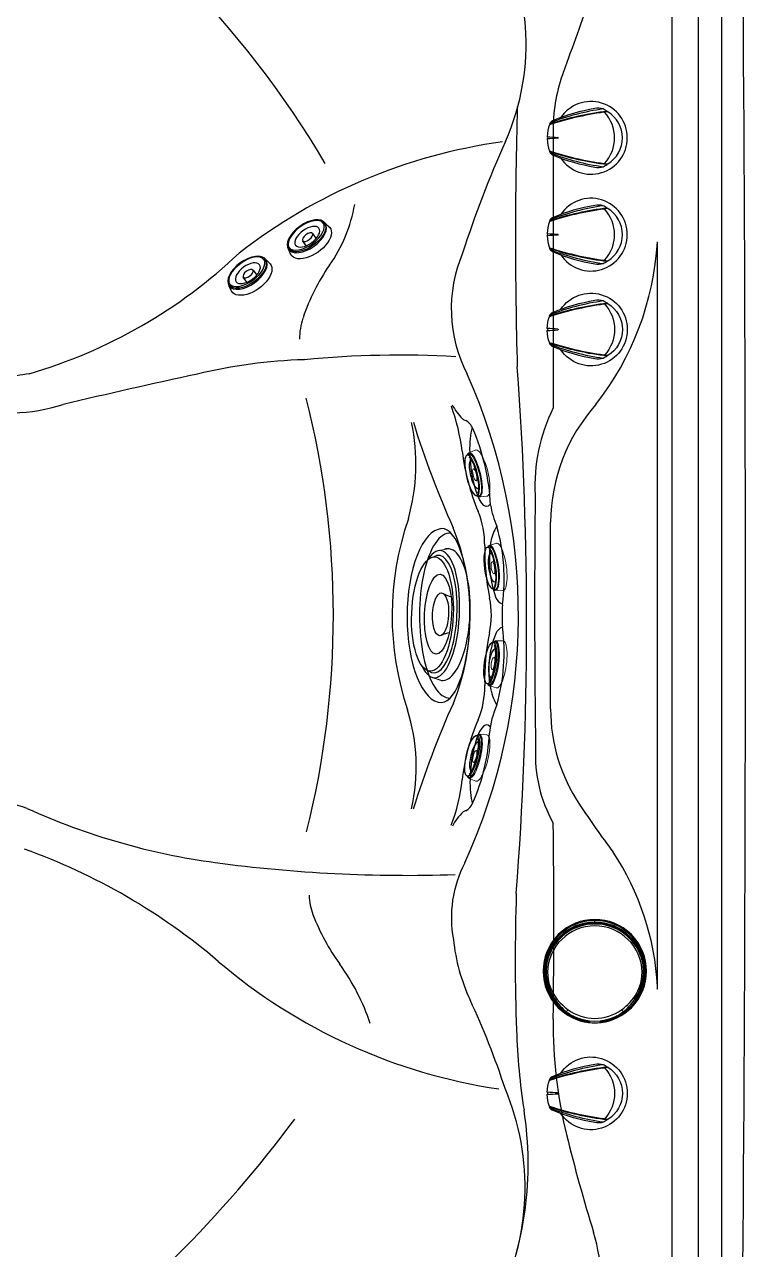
# Model space of a CAD drawing. Extents: x 400 to 500, y 484 to 637.
# Drawn here: x 472.96 to 500.21, y 527.01 to 573.32 of the extents above; entities that cross this region are included whole.
import ezdxf

# ---------------------------------------------------------------- set-up
doc = ezdxf.new("R2010")
doc.units = 0
doc.header["$MEASUREMENT"] = 0
doc.layers.add('1', color=4, linetype='Continuous')
doc.layers.add('BDIM_CYAN', color=4, linetype='Continuous')

# ---------------------------------------------------------------- blocks, each defined once
blk = doc.blocks.new('2014AV')
at = {"layer": '1', "color": 4, "linetype": 'Continuous'}
for p, q in [((0.59, 1.004), (0.59, 0.984)), ((-1.575, 0.526), (-1.575, 0.501)), ((-1.575, -0.526), (-1.575, -0.501)), ((0.59, -1.004), (0.59, -0.984))]:
    blk.add_line(p, q, dxfattribs=at)
at = {"layer": '1', "color": 3, "linetype": 'Continuous'}
for centre, radius, start, end in [((1.863, -9.907), 10.984, 96.6541, 108.31), ((1.993, -10.4), 11.47, 96.9096, 108.1923), ((1.812, -8.247), 9.441, 98.3836, 110.9675), ((-0.553, 0), 1.42, 316.9149, 43.0851), ((1.993, 10.4), 11.47, 251.8075, 263.0906), ((1.863, 9.907), 10.984, 251.69, 263.3459), ((1.812, 8.247), 9.441, 249.0325, 261.6164)]:
    blk.add_arc(centre, radius, start, end, dxfattribs=at)
at = {"layer": '1', "color": 4, "linetype": 'Continuous'}
for centre, radius, start, end in [((1.395, -6.282), 7.499, 99.8076, 112.3308), ((-0.026, 0), 1.375, 213.7428, 146.1868), ((0.245, 0.369), 0.749, 74.9364, 99.8197), ((-0.057, 0.071), 1.135, 55.2054, 64.0447), ((0, 0), 1.161, 301.8524, 58.1476), ((-0.289, 0), 1.391, 159.0842, 178.2857), ((-1.092, 0.334), 0.53, 153.9073, 159.3255), ((-1.341, 0.387), 0.29, 113.0683, 141.3707), ((-0.289, 0), 1.391, 181.7148, 200.9164), ((-1.092, -0.334), 0.53, 200.6745, 206.0927), ((-1.341, -0.387), 0.29, 218.6293, 246.9317), ((1.395, 6.282), 7.499, 247.6692, 260.1924), ((0.245, -0.369), 0.749, 260.1803, 285.0636), ((-0.057, -0.071), 1.135, 295.9553, 304.7946)]:
    blk.add_arc(centre, radius, start, end, dxfattribs=at)
at = {"layer": '1', "color": 2, "linetype": 'Continuous'}
for centre, radius, start, end in [((-1.716, 0), 0.0554, 311.3619, 48.6386), ((15.926, 321.236), 321.68, 266.86338, 266.93396), ((-1.28, 0), 0.0163, 273.066, 86.934), ((16.137, -325.179), 325.628, 93.06604, 93.13577)]:
    blk.add_arc(centre, radius, start, end, dxfattribs=at)
blk = doc.blocks.new('2014JS2')
at = {"layer": '1', "color": 4, "linetype": 'Continuous', "lineweight": 15}
for p, q in [((-2.331, 1.3), (-2.416, 0.934)), ((2.567, 0.934), (2.482, 1.3))]:
    blk.add_line(p, q, dxfattribs=at)
at = {"layer": '1', "color": 4, "linetype": 'Continuous'}
for centre, radius, start, end in [((-1.335, 0.648), 0.73, 8.2146, 30.4572), ((1.622, 0.603), 0.871, 151.5284, 170.3889)]:
    blk.add_arc(centre, radius, start, end, dxfattribs=at)
at = {"layer": '1', "color": 3, "linetype": 'Continuous'}
for centre, major_axis, ratio in [((0.073, 1.419), (-2.159, -0.019), 0.363798), ((0.076, 1.207), (-1.51, 0.005), 0.339788)]:
    blk.add_ellipse(centre, major_axis=major_axis, ratio=ratio, dxfattribs=at)
at = {"layer": '1', "color": 4, "linetype": 'Continuous'}
for centre, major_axis, ratio, start_param, end_param in [((0.075, 1.242), (-2.404, -0.002), 0.35119, 5.678823, 9.981284), ((0.075, 0.934), (-2.492, 0), 0.375367, 6.108581, 9.599382)]:
    blk.add_ellipse(centre, major_axis=major_axis, ratio=ratio, start_param=start_param, end_param=end_param, dxfattribs=at)
at = {"layer": '1', "color": 3, "linetype": 'Continuous'}
blk.add_ellipse((0.075, 1.274), major_axis=(-2.225, -0.006), ratio=0.35191, start_param=6.032094, end_param=9.675053, dxfattribs=at)
at = {"layer": '1', "color": 4, "linetype": 'Continuous'}
blk.add_ellipse((0.075, 1.111), major_axis=(-0.812, -0.002), ratio=0.373446, dxfattribs=at)
blk = doc.blocks.new('2014M1')
at = {"layer": '1', "color": 4, "linetype": 'Continuous', "lineweight": 15}
for p, q in [((-0.901, -0.243), (-0.857, -0.521)), ((-0.231, -0.44), (-0.23, -0.505)), ((0.23, -0.505), (0.231, -0.44)), ((0.857, -0.521), (0.901, -0.243))]:
    blk.add_line(p, q, dxfattribs=at)
at = {"layer": '1', "color": 3, "linetype": 'Continuous'}
for centre, radius, start, end in [((0, -3.007), 2.577, 77.9081, 101.3021), ((-0.374, -1.133), 0.665, 101.3021, 119.1849), ((0.435, -0.977), 0.5, 58.1847, 77.9081)]:
    blk.add_arc(centre, radius, start, end, dxfattribs=at)
at = {"layer": '1', "color": 4, "linetype": 'Continuous', "lineweight": 15}
for centre, major_axis, ratio, start_param, end_param in [((0, -0.243), (-0.901, 0), 0.269705, 3.055928, 6.36885), ((-0.002, -0.523), (-0.859, -0.005), 0.272006, 2.75067, 6.690134)]:
    blk.add_ellipse(centre, major_axis=major_axis, ratio=ratio, start_param=start_param, end_param=end_param, dxfattribs=at)
at = {"layer": '1', "color": 3, "linetype": 'Continuous'}
for centre, major_axis, ratio, start_param, end_param in [((0, -0.538), (-0.826, 0), 0.255142, 2.85021, 6.573343), ((0, -0.512), (-0.548, 0.001), 0.27151, 6.136025, 9.578986)]:
    blk.add_ellipse(centre, major_axis=major_axis, ratio=ratio, start_param=start_param, end_param=end_param, dxfattribs=at)
blk.add_ellipse((0, -0.612), major_axis=(-0.793, -0.001), ratio=0.271001, dxfattribs=at)
at = {"layer": '1', "color": 4, "linetype": 'Continuous', "lineweight": 15}
blk.add_ellipse((0, -0.509), major_axis=(-0.23, 0), ratio=0.275384, dxfattribs=at)
blk = doc.blocks.new('2014MJ7')
at = {"layer": '1', "color": 4}
for p, q in [((-0.232, -0.458), (-0.23, -0.696)), ((0.23, -0.696), (0.232, -0.458)), ((-0.898, -0.492), (-0.854, -0.739)), ((0.854, -0.739), (0.898, -0.492))]:
    blk.add_line(p, q, dxfattribs=at)
blk.add_ellipse((0, -0.492), major_axis=(-0.898, 0), ratio=0.547446, start_param=2.947545, end_param=6.477233, dxfattribs=at)
at = {"layer": '1', "color": 3}
blk.add_ellipse((0, -0.724), major_axis=(-0.816, 0.005), ratio=0.50035, start_param=2.865459, end_param=6.570635, dxfattribs=at)
at = {"layer": '1', "color": 4}
for centre, major_axis, ratio in [((-0.001, -0.734), (-0.855, 0.005), 0.541267), ((0.001, -0.691), (-0.229, 0.005), 0.480627)]:
    blk.add_ellipse(centre, major_axis=major_axis, ratio=ratio, dxfattribs=at)
at = {"layer": '1', "color": 3}
for centre, major_axis, ratio in [((0, -0.778), (-0.793, 0.005), 0.493016), ((0.001, -0.711), (-0.547, 0.006), 0.510461)]:
    blk.add_ellipse(centre, major_axis=major_axis, ratio=ratio, dxfattribs=at)
blk = doc.blocks.new('CAP HSS')
at = {"layer": 'BDIM_CYAN', "linetype": 'Continuous', "lineweight": 25}
for p, q in [((-1.841, 0.021), (-1.835, -0.081)), ((1.839, -0.021), (1.841, 0.021)), ((1.863, 0.019), (1.861, -0.022)), ((-1.362, -1.291), (-1.382, -1.311)), ((1.382, -1.311), (1.362, -1.291))]:
    blk.add_line(p, q, dxfattribs=at)
at = {"layer": 'BDIM_CYAN', "linetype": 'Continuous', "lineweight": 25, "flags": 128}
for points in [[(0, 1.924), (0, 1.946), (0, 1.957), (0, 1.967), (0, 1.976), (0, 1.982), (0, 1.987)], [(-1.786, 0.031), (-1.782, -0.108), (-1.765, -0.246), (-1.734, -0.384), (-1.704, -0.483), (-1.667, -0.58), (-1.624, -0.676), (-1.574, -0.771), (-1.5, -0.887), (-1.418, -1), (-1.325, -1.108), (-1.228, -1.207), (-1.123, -1.3), (-1.012, -1.386)], [(1.012, -1.386), (1.096, -1.322), (1.177, -1.254), (1.253, -1.183), (1.325, -1.108), (1.396, -1.027), (1.46, -0.944), (1.52, -0.859), (1.574, -0.771), (1.624, -0.676), (1.667, -0.58), (1.704, -0.483), (1.734, -0.384), (1.765, -0.246), (1.782, -0.108), (1.786, 0.031)], [(-1.835, -0.081), (-1.834, -0.092), (-1.833, -0.103)], [(-1.492, -1.019), (-1.511, -1.03), (-1.534, -1.043)], [(-0.51, -1.749), (-0.463, -1.762), (-0.418, -1.775), (-0.366, -1.79), (-0.32, -1.803), (-0.28, -1.814), (-0.248, -1.825), (-0.225, -1.834), (-0.212, -1.842), (-0.208, -1.848)], [(-0.244, -1.853), (-0.237, -1.851), (-0.23, -1.849)], [(-0.23, -1.849), (-0.227, -1.848), (-0.208, -1.848)], [(-0.208, -1.848), (-0.207, -1.86), (-0.206, -1.873)], [(0.206, -1.873), (0.207, -1.86), (0.208, -1.847)], [(0.208, -1.847), (0.212, -1.842), (0.225, -1.834), (0.248, -1.824), (0.28, -1.814), (0.32, -1.802), (0.367, -1.789), (0.418, -1.775), (0.463, -1.762), (0.51, -1.749)], [(0.208, -1.847), (0.227, -1.848), (0.23, -1.849)], [(0.23, -1.849), (0.237, -1.851), (0.244, -1.853)], [(0.939, -1.557), (1.009, -1.51), (1.077, -1.461)], [(-0.243, -1.869), (-0.25, -1.862), (-0.26, -1.855)], [(0.26, -1.855), (0.25, -1.862), (0.243, -1.869)]]:
    blk.add_lwpolyline(points, dxfattribs=at)
at = {"layer": 'BDIM_CYAN', "color": 3, "linetype": 'Continuous', "lineweight": 25, "flags": 128}
for points in [[(-1.855, -0.082), (-1.856, -0.078), (-1.863, 0.019)], [(1.534, -1.044), (1.444, -1.163), (1.344, -1.276)]]:
    blk.add_lwpolyline(points, dxfattribs=at)
at = {"layer": 'BDIM_CYAN', "linetype": 'Continuous', "lineweight": 25}
for centre, radius, start, end in [((0, 0.071), 1.955, 315, 225), ((-0.001, 0.035), 1.889, 89.9603, 178.9052), ((0, 0.026), 1.874, 17.6716, 162.329), ((0.001, 0.035), 1.889, 1.0944, 90.0399), ((0, 0), 1.787, 0.9965, 179.004), ((-0.144, 0.065), 1.697, 162.0326, 181.4844), ((-1.717, 0.796), 0.212, 251.1992, 258.7636), ((1.717, 0.796), 0.212, 281.2379, 288.8013), ((0.151, 0.065), 1.69, 358.4787, 18.0055), ((0.205, 0.088), 1.66, 357.6006, 17.7789), ((-1.905, 0.313), 0.243, 266.3893, 273.6107), ((0.005, 0.064), 1.926, 179.8011, 224.7437), ((0.008, 0.063), 1.897, 179.7479, 215.6605), ((-1.875, 0.311), 0.293, 272.3487, 276.7906), ((-2.018, 1.087), 1.081, 279.4518, 282.3873), ((-0.008, 0.063), 1.898, 324.3313, 0.2517), ((2.018, 1.087), 1.081, 257.6133, 260.5489), ((1.876, 0.308), 0.29, 263.109, 267.5971), ((1.905, 0.313), 0.243, 266.3857, 273.6143), ((-1.886, 0.973), 1.055, 271.6344, 272.7737), ((0.183, 0.126), 2.028, 186.4635, 214.3588), ((-0.2, 0.129), 2.044, 325.8315, 355.8), ((-0.256, 0.093), 2.12, 327.5853, 356.896), ((1.889, 1.003), 1.025, 267.2091, 268.4509), ((0.178, 0.128), 2.025, 214.4818, 222.8171), ((0, 0.071), 1.955, 225, 262.86), ((-1.398, -1.228), 0.0729, 299.535, 318.1694), ((0.006, 0.065), 1.927, 224.7419, 239.5177), ((-1.111, -1.545), 0.355, 123.6314, 130.9559), ((0.026, 0.036), 1.898, 223.7729, 233.4274), ((0.097, 0.047), 1.911, 222.7109, 232.1017), ((-1.369, -1.138), 0.435, 312.1254, 325.2361), ((0, 0.012), 1.725, 234.0982, 305.8999), ((0.006, 0.001), 1.85, 301.074, 316.3132), ((-0.006, 0.065), 1.927, 300.4708, 315.2578), ((1.368, -1.139), 0.434, 214.7565, 227.915), ((-0.12, 0.077), 1.949, 307.9066, 325.7676), ((-0.14, 0.096), 1.977, 308.0271, 325.6398), ((1.398, -1.228), 0.0726, 221.8455, 240.4762), ((-0.954, -1.611), 0.195, 129.4898, 140.7187), ((-0.026, -0.03), 1.813, 233.5284, 238.9591), ((-0.058, -0.134), 1.673, 232.4536, 238.2169), ((-1.003, -1.561), 0.0467, 312.1656, 331.4427), ((0.003, 0.059), 1.92, 239.5079, 254.0239), ((-0.843, -1.659), 0.14, 132.9385, 147.2053), ((-0.022, -0.022), 1.822, 238.9648, 244.6125), ((-0.048, -0.117), 1.693, 238.2371, 244.1894), ((-0.707, -1.714), 0.107, 137.0836, 154.6222), ((0.001, 0.027), 1.876, 244.6029, 253.8411), ((0.001, -0.035), 1.788, 243.9111, 253.3997), ((-0.569, -1.762), 0.05, 330.7931, 345.1428), ((-1.348, -5.514), 3.817, 73.4356, 77.551), ((-0.403, -1.81), 0.123, 150.3572, 163.7953), ((-3.547, -13.057), 11.681, 73.573, 74.9843), ((2.077, -7.834), 6.255, 104.4029, 107.0396), ((1.353, -5.53), 3.834, 102.4585, 106.5565), ((-0.001, -0.035), 1.788, 286.5997, 296.0713), ((0.402, -1.81), 0.124, 16.2068, 29.5124), ((-0.001, 0.027), 1.877, 286.1607, 295.3803), ((0.57, -1.762), 0.0506, 194.8691, 209.0603), ((-0.003, 0.058), 1.919, 285.9765, 300.4797), ((0.05, -0.12), 1.689, 295.7886, 301.7531), ((0.706, -1.714), 0.108, 25.364, 42.7707), ((0.023, -0.023), 1.821, 295.3713, 301.0215), ((0.867, -1.64), 0.11, 30.8529, 49.0638), ((1.002, -1.561), 0.0467, 208.5434, 227.8185), ((-0.256, -1.825), 0.0305, 262.308, 294.0265), ((-0.039, -0.217), 1.665, 262.9609, 264.2471), ((0, 0.068), 1.952, 263.9472, 276.053), ((0.039, -0.217), 1.664, 275.7529, 277.0384), ((0.256, -1.825), 0.0305, 245.9444, 277.6928)]:
    blk.add_arc(centre, radius, start, end, dxfattribs=at)
at = {"layer": 'BDIM_CYAN', "color": 3, "linetype": 'Continuous', "lineweight": 25}
for centre, radius, start, end in [((0.001, 0.066), 1.921, 90.0176, 179.8637), ((0, 0.028), 1.846, 17.6775, 162.3231), ((0, 0), 1.854, 18.4876, 161.5131), ((-0.001, 0.066), 1.921, 0.1357, 89.9829), ((-0.207, 0.089), 1.657, 162.2047, 182.4179), ((-0.005, 0.064), 1.926, 315.2558, 0.1994), ((0.225, 0.079), 2.087, 184.4371, 212.5522), ((0.021, 0.03), 1.889, 214.6361, 223.7617), ((0, 0.071), 1.955, 277.1394, 315), ((0, 0.01), 1.828, 244.574, 295.4143)]:
    blk.add_arc(centre, radius, start, end, dxfattribs=at)
blk = doc.blocks.new('19-GGN HL')
at = {"layer": '1', "color": 3, "linetype": 'Continuous'}
for p, q in [((97.454, 76.441), (97.454, 14.441)), ((98.454, 76.441), (98.454, 14.441)), ((99.34, 45.441), (99.34, 76.441)), ((96.888, 59.556), (96.915, 59.556)), ((96.888, 59.456), (96.915, 59.456)), ((96.915, 59.456), (96.915, 59.556)), ((99.34, 14.441), (99.34, 45.441)), ((96.915, 31.426), (96.888, 31.426)), ((96.888, 31.326), (96.915, 31.326)), ((96.915, 31.326), (96.915, 31.426))]:
    blk.add_line(p, q, dxfattribs=at)
at = {"layer": '1', "color": 2, "linetype": 'Continuous'}
blk.add_line((96.915, 31.426), (96.915, 59.456), dxfattribs=at)
at = {"layer": '1', "color": 4, "linetype": 'Continuous'}
blk.add_lwpolyline([(-0.081, 5.943, 0.232762), (5.956, -0.094, 0.007387), (93.952, -0.094, 0.232762), (99.989, 5.943, 0.006329), (99.989, 84.939, 0.232762), (93.952, 90.976, 0.007387), (5.956, 90.976, 0.232762), (-0.081, 84.939, 0.006329)], format="xyb", close=True, dxfattribs=at)
at = {"layer": '1', "color": 2, "linetype": 'Continuous'}
for centre, radius, start, end in [((53.429, 44.358), 35.872, 30.434, 59.691), ((265.447, 59.736), 173.901, 178.36949, 181.61328), ((-40.92, 45.143), 132.89, 355.59299, 4.18469), ((51.144, 45.44), 33.521, 345.892, 14.2059), ((168.667, 32.461), 77.13, 178.1644, 182.0008), ((117.245, 30.664), 25.676, 182.0008, 188.797), ((45.146, 54.749), 47.455, 306.6746, 323.3294)]:
    blk.add_arc(centre, radius, start, end, dxfattribs=at)
at = {"layer": '1', "color": 3, "linetype": 'Continuous'}
for centre, radius, start, end in [((82.989, 67.028), 8.959, 335.8832, 32.8617), ((24.215, 92.103), 73.911, 339.33063, 341.67937), ((99.079, 63.86), 6.104, 159.3306, 179.9529), ((9348.032, 56.259), 9255.059, 179.9529147, 180.0183806), ((93.93, 42.67), 20.879, 97.9044, 127.8895), ((128.31, 46.738), 40.697, 155.8832, 162.2532), ((79.888, 61.966), 5.671, 324.6591, 350.0392), ((85.811, 60.261), 11.127, 322.07, 356.3652), ((67.702, 73.286), 19.483, 286.3036, 313.4754), ((94.47, 57.041), 5.35, 156.8625, 207.5302), ((91.481, 53.942), 8.429, 145.7484, 160.8695), ((86.079, 55.865), 2.696, 162.2554, 179.5633), ((84.145, 35.468), 19.654, 91.6788, 103.5994), ((87.191, 17.615), 37.673, 86.8067, 95.5174), ((77.62, 26.922), 28.02, 99.1345, 103.0731), ((139.334, -221.3), 282.28, 102.23262, 103.28801), ((69.106, 45.437), 22.551, 335.5179, 23.8859), ((72.478, 59.541), 6.43, 253.9346, 287.8827), ((81.773, 50.697), 7.818, 7.0359, 19.8577), ((91.079, 54.406), 2.163, 207.4202, 224.6655), ((98.791, 50.369), 6.51, 153.3341, 183.3), ((99.622, 48.926), 6.75, 138.2391, 179.6063), ((89.708, 53.051), 0.236, 224.6655, 259.258), ((89.365, 52.281), 0.616, 22.4831, 60.889), ((80.099, 51.17), 7.684, 344.3766, 11.8235), ((120.746, 62.966), 34.601, 197.1692, 204.2506), ((82.148, 49.183), 8.47, 2.9536, 23.1783), ((98.164, 52.72), 8.697, 187.0359, 202.6047), ((93.78, 50.122), 3.213, 189.0024, 203.9511), ((484.752, 45.886), 392.482, 179.4003, 180.79493), ((98.088, 45.44), 11.203, 160.9311, 198.5623), ((87.143, 48.132), 3.241, 359.0446, 22.6047), ((80.953, 45.442), 8.885, 338.1565, 21.8891), ((92.497, 47.854), 1.921, 149.5776, 168.4363), ((83.846, 46.834), 7.273, 352.3028, 15.8257), ((-618615.305, 45.441), 618708.177, 359.999672996, 0.000327004), ((94.896, 47.547), 4.337, 170.8184, 198.8695), ((99.303, 47.929), 8.92, 179.0446, 191.7433), ((87.421, 45.459), 3.216, 347.9032, 11.7433), ((91.253, 46.324), 0.495, 201.2516, 246.28), ((97.96, 45.442), 6.919, 176.6027, 183.6289), ((91.205, 44.596), 0.435, 110.1996, 157.9726), ((83.817, 44.047), 7.301, 344.2418, 7.5323), ((98.701, 43.041), 8.32, 167.9032, 181.6333), ((94.175, 43.394), 3.639, 157.9726, 192.1499), ((87.318, 42.717), 3.067, 336.7173, 1.6333), ((92.527, 43.039), 1.953, 192.1499, 210.2586), ((80.622, 39.723), 7.175, 347.24, 17.4452), ((121.152, 27.773), 35.032, 155.795, 162.8068), ((93.996, 40.663), 3.45, 156.0492, 174.4536), ((99.375, 41.91), 6.502, 179.9997, 213.7285), ((97.488, 38.34), 8.005, 156.7173, 173.642), ((83.289, 41.346), 7.282, 335.7295, 357.2472), ((97.528, 40.158), 5.227, 176.8952, 209.3957), ((82.494, 40.011), 7.082, 339.3501, 353.642), ((72.063, 35.344), 2.99, 69.8136, 126.0948), ((83.594, 61.285), 25.405, 245.5896, 262.3302), ((90.802, 36.667), 1.829, 132.2867, 153.6892), ((89.687, 37.893), 0.173, 94.2322, 132.2867), ((89.4, 38.561), 0.567, 299.0127, 338.5231), ((129.927, 62.308), 43.238, 213.7285, 216.6424), ((-185.705, 33.889), 278.702, 359.23805, 0.76133), ((65.071, 14.496), 23.49, 49.5434, 70.2906), ((86.671, 30.849), 10.261, 3.2223, 33.4324), ((87.435, 89.808), 54.187, 262.3302, 271.9377), ((93.605, 34.025), 4.481, 152.5313, 190.6476), ((85.96, 34.93), 2.212, 181.6649, 200.9672), ((91.596, 37.09), 8.248, 200.9672, 215.8142), ((96.334, 33.936), 7.171, 185.9146, 204.9544), ((94.033, 48.458), 21.144, 229.5434, 261.5203), ((78.085, 27.341), 8.413, 18.5508, 35.8142), ((62.318, 18.107), 30.348, 18.1556, 24.9544), ((110.225, 29.953), 17.254, 179.238, 193.8658), ((82.251, 23.819), 9.659, 332.6123, 22.8077), ((78.847, 24.722), 13.179, 335.9095, 8.797), ((159.557, 42.13), 68.066, 193.86583, 197.09157), ((88.343, 20.233), 6.438, 0.5917, 17.0916)]:
    blk.add_arc(centre, radius, start, end, dxfattribs=at)
at = {"layer": '1', "color": 3, "linetype": 'Continuous', "extrusion": (0, 0, -1)}
blk.add_ellipse((90.306, 51.206), major_axis=(0.167, -1.637), ratio=0.274229, start_param=5.996282, end_param=8.842169, dxfattribs=at)
at = {"layer": '1', "color": 3, "linetype": 'Continuous'}
for centre, major_axis, ratio, start_param, end_param in [((88.774, 45.44), (0.021, 3.289), 0.403167, 0.031161, 3.141761), ((88.749, 45.441), (0.016, 3.29), 0.32783, 3.161112, 6.293815), ((89.067, 45.444), (0.003, 3.119), 0.367588, 6.253477, 9.441236), ((90.306, 39.676), (0.167, 1.637), 0.274229, 5.996282, 8.842169)]:
    blk.add_ellipse(centre, major_axis=major_axis, ratio=ratio, start_param=start_param, end_param=end_param, dxfattribs=at)
at = {"layer": '1', "color": 1, "linetype": 'Continuous'}
for p in [(94.425, 63.503), (94.425, 59.843)]:
    blk.add_blockref('2014AV', p, dxfattribs=at)
at = {"layer": '1', "color": 1, "xscale": -1, "rotation": 215.3701810192327}
for p in [(84.09, 59.183), (81.844, 57.805)]:
    blk.add_blockref('2014MJ7', p, dxfattribs=at)
at = {"layer": '1', "color": 1, "linetype": 'Continuous', "xscale": -1}
for name, p, rotation in [('2014AV', (94.425, 56.256), 180), ('2014M1', (90.502, 50.885), 283.6364946423027), ('2014M1', (91.2, 47.319), 277.9329614975474), ('2014AV', (94.425, 27.379), 180)]:
    blk.add_blockref(name, p, dxfattribs=dict(at, rotation=rotation))
at = {"layer": '1', "color": 1, "linetype": 'Continuous'}
for name, p, rotation in [('2014JS2', (89.823, 45.36), 87.2724974153163), ('2014M1', (91.2, 43.563), 262.067038502451), ('2014M1', (90.502, 39.997), 256.3635053576973)]:
    blk.add_blockref(name, p, dxfattribs=dict(at, rotation=rotation))
at = {"layer": '1'}
blk.add_blockref('CAP HSS', (94.546, 31.927), dxfattribs=at)

msp = doc.modelspace()

# ---------------------------------------------------------------- block references
at = {"layer": '1'}
msp.add_blockref('19-GGN HL', (399.971, 505.534), dxfattribs=at)

doc.saveas('drawing.dxf')
